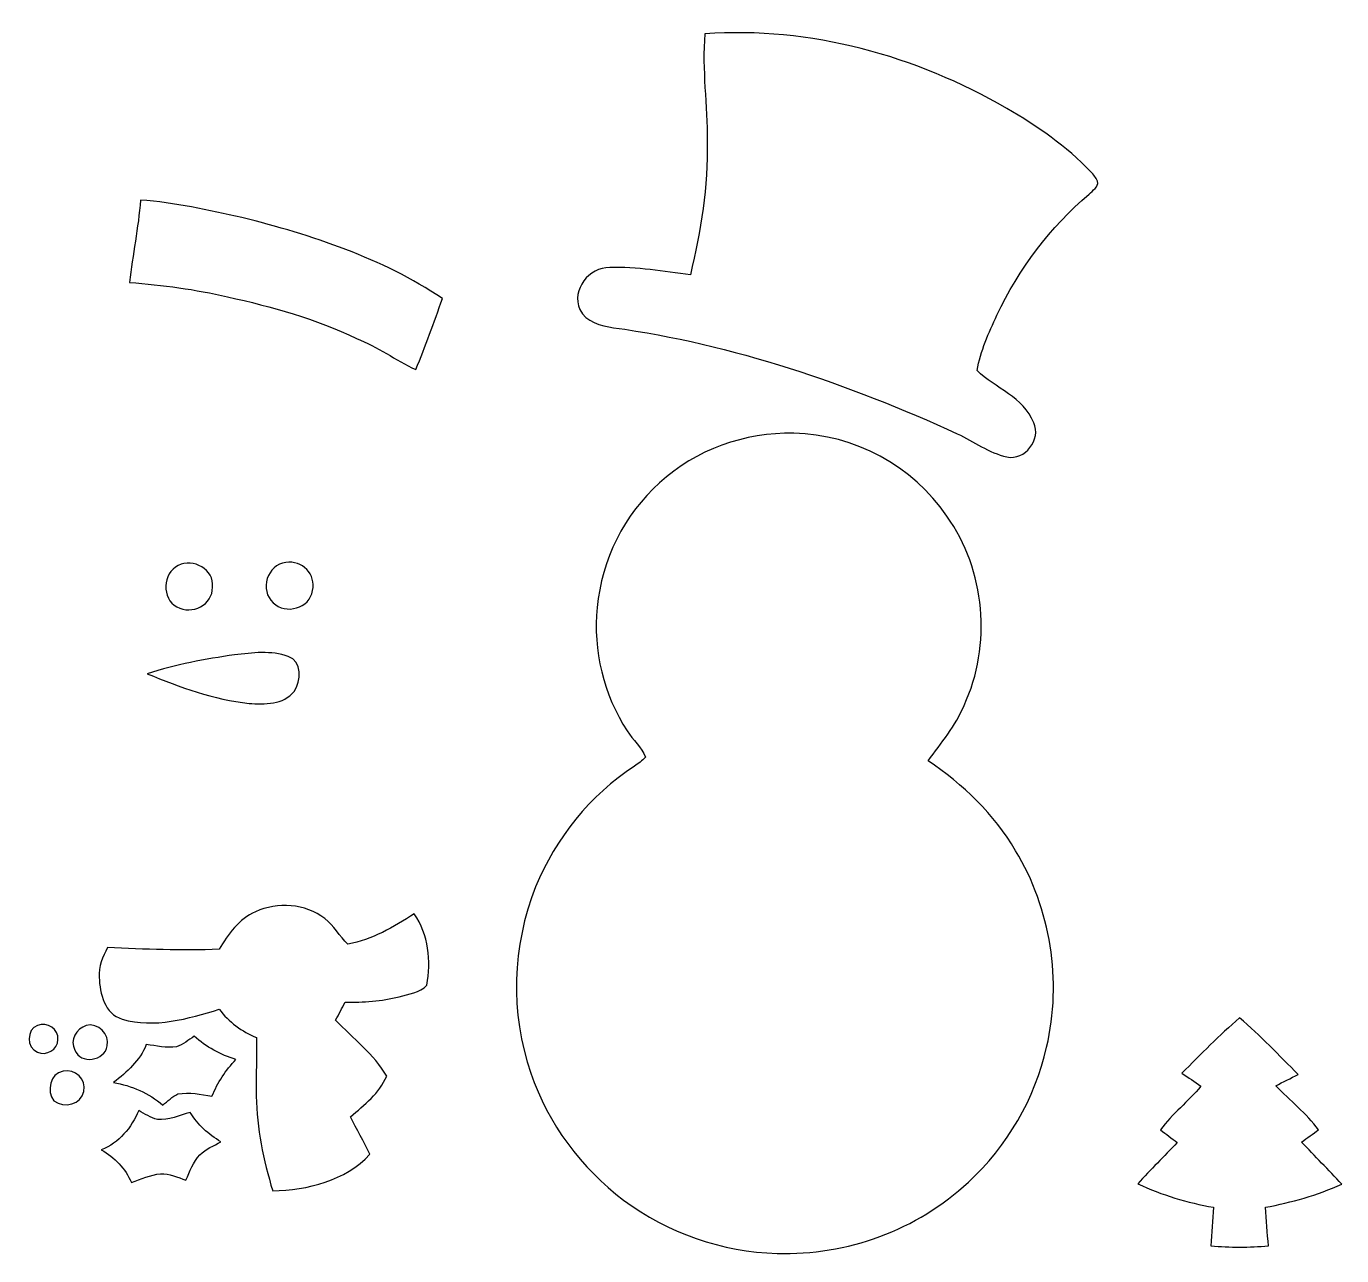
# Model space of a CAD drawing. Header units: centimetres. Extents: x -7.1 to 7.1, y -6.6 to 6.6.
import ezdxf

# ---------------------------------------------------------------- set-up
doc = ezdxf.new("R2010")
doc.units = ezdxf.units.CM
doc.header["$MEASUREMENT"] = 0
doc.layers.add('Camada 1', color=7, linetype='Continuous')

msp = doc.modelspace()

# ---------------------------------------------------------------- linework, layer by layer
at = {"layer": 'Camada 1', "color": 241}
for points, knots in [([(0.2092, 6.55143), (1.34231, 6.63292), (2.48038, 6.31613), (3.45722, 5.75027), (3.45722, 5.75027), (3.78319, 5.55907), (4.09928, 5.34387), (4.36104, 5.06871), (4.36104, 5.06871), (4.3882, 5.03731), (4.41888, 5.00661), (4.43335, 4.96675), (4.43335, 4.96675), (4.44746, 4.9029), (4.37973, 4.86867), (4.3441, 4.82811), (4.3441, 4.82811), (3.92219, 4.47533), (3.5888, 4.02237), (3.35104, 3.52812), (3.35104, 3.52812), (3.26424, 3.33587), (3.17394, 3.14077), (3.1376, 2.93193), (3.1376, 2.93193), (3.3334, 2.74109), (3.63855, 2.64478), (3.7465, 2.36996), (3.7465, 2.36996), (3.83117, 2.19109), (3.6523, 1.96074), (3.45863, 2.00271), (3.45863, 2.00271), (3.2639, 2.04435), (3.10303, 2.16992), (2.92522, 2.25212), (2.92522, 2.25212), (1.74907, 2.78765), (0.51257, 3.21627), (-0.77223, 3.39231), (-0.77223, 3.39231), (-0.9084, 3.411), (-1.06927, 3.45263), (-1.13312, 3.58846), (-1.13312, 3.58846), (-1.22872, 3.80118), (-1.03716, 4.04424), (-0.81385, 4.03859), (-0.81385, 4.03859), (-0.5221, 4.05129), (-0.23424, 3.99204), (0.05432, 3.96134), (0.05432, 3.96134), (0.16615, 4.43123), (0.24518, 4.91277), (0.23529, 5.3975), (0.23529, 5.3975), (0.23529, 5.78238), (0.17921, 6.1662), (0.2092, 6.55143)], [0, 0, 0, 0, 0.0625, 0.0625, 0.0625, 0.0625, 0.125, 0.125, 0.125, 0.125, 0.1875, 0.1875, 0.1875, 0.1875, 0.25, 0.25, 0.25, 0.25, 0.3125, 0.3125, 0.3125, 0.3125, 0.375, 0.375, 0.375, 0.375, 0.4375, 0.4375, 0.4375, 0.4375, 0.5, 0.5, 0.5, 0.5, 0.5625, 0.5625, 0.5625, 0.5625, 0.625, 0.625, 0.625, 0.625, 0.6875, 0.6875, 0.6875, 0.6875, 0.75, 0.75, 0.75, 0.75, 0.8125, 0.8125, 0.8125, 0.8125, 0.875, 0.875, 0.875, 0.875, 1, 1, 1, 1]), ([(-5.85964, 4.76496), (-5.49134, 4.73709), (-5.12974, 4.65596), (-4.76956, 4.57694), (-4.76956, 4.57694), (-4.01742, 4.38608), (-3.26214, 4.14267), (-2.61301, 3.70592), (-2.61301, 3.70592), (-2.70228, 3.44874), (-2.794, 3.19229), (-2.90018, 2.94145), (-2.90018, 2.94145), (-3.11572, 3.04658), (-3.31399, 3.18452), (-3.53589, 3.27695), (-3.53589, 3.27695), (-3.97581, 3.48862), (-4.44923, 3.61667), (-4.92337, 3.72463), (-4.92337, 3.72463), (-5.26979, 3.80434), (-5.62292, 3.85092), (-5.97712, 3.87984), (-5.97712, 3.87984), (-5.94395, 4.17583), (-5.88327, 4.46792), (-5.85964, 4.76496)], [0, 0, 0, 0, 0.125, 0.125, 0.125, 0.125, 0.25, 0.25, 0.25, 0.25, 0.375, 0.375, 0.375, 0.375, 0.5, 0.5, 0.5, 0.5, 0.625, 0.625, 0.625, 0.625, 0.75, 0.75, 0.75, 0.75, 1, 1, 1, 1]), ([(-0.27622, 1.72332), (0.109, 2.08209), (0.6424, 2.26694), (1.16592, 2.25672), (1.16592, 2.25672), (1.81504, 2.24437), (2.44827, 1.9057), (2.81199, 1.36666), (2.81199, 1.36666), (3.22896, 0.78422), (3.29812, -0.0201), (2.99826, -0.66886), (2.99826, -0.66886), (2.90547, -0.889), (2.75166, -1.07385), (2.61055, -1.264), (2.61055, -1.264), (2.98591, -1.5187), (3.32176, -1.83868), (3.55247, -2.23202), (3.55247, -2.23202), (3.92994, -2.85855), (4.05377, -3.63078), (3.8862, -4.3434), (3.8862, -4.3434), (3.76132, -4.89761), (3.4618, -5.41055), (3.04375, -5.79508), (3.04375, -5.79508), (2.4966, -6.31084), (1.73637, -6.58671), (0.98672, -6.56166), (0.98672, -6.56166), (0.39475, -6.5479), (-0.18767, -6.34047), (-0.66392, -5.99086), (-0.66392, -5.99086), (-1.11794, -5.64409), (-1.48096, -5.16784), (-1.66051, -4.6228), (-1.66051, -4.6228), (-1.88841, -3.97862), (-1.86055, -3.25437), (-1.61183, -2.62042), (-1.61183, -2.62042), (-1.39206, -2.09832), (-1.02588, -1.63264), (-0.54821, -1.32396), (-0.54821, -1.32396), (-0.50623, -1.29433), (-0.46389, -1.26471), (-0.42862, -1.22695), (-0.42862, -1.22695), (-0.46989, -1.11865), (-0.56479, -1.0421), (-0.62512, -0.94438), (-0.62512, -0.94438), (-0.87736, -0.55421), (-0.9973, -0.07796), (-0.94684, 0.38488), (-0.94684, 0.38488), (-0.90275, 0.89429), (-0.65899, 1.38394), (-0.27622, 1.72332)], [0, 0, 0, 0, 0.05882353, 0.05882353, 0.05882353, 0.05882353, 0.11764706, 0.11764706, 0.11764706, 0.11764706, 0.17647059, 0.17647059, 0.17647059, 0.17647059, 0.23529412, 0.23529412, 0.23529412, 0.23529412, 0.29411765, 0.29411765, 0.29411765, 0.29411765, 0.35294118, 0.35294118, 0.35294118, 0.35294118, 0.41176471, 0.41176471, 0.41176471, 0.41176471, 0.47058824, 0.47058824, 0.47058824, 0.47058824, 0.52941176, 0.52941176, 0.52941176, 0.52941176, 0.58823529, 0.58823529, 0.58823529, 0.58823529, 0.64705882, 0.64705882, 0.64705882, 0.64705882, 0.70588235, 0.70588235, 0.70588235, 0.70588235, 0.76470588, 0.76470588, 0.76470588, 0.76470588, 0.82352941, 0.82352941, 0.82352941, 0.82352941, 0.88235294, 0.88235294, 0.88235294, 0.88235294, 1, 1, 1, 1]), ([(-5.45535, 0.83643), (-5.29519, 0.91792), (-5.0627, 0.79269), (-5.08706, 0.60184), (-5.08706, 0.60184), (-5.07824, 0.41063), (-5.31142, 0.29951), (-5.4677, 0.38946), (-5.4677, 0.38946), (-5.63633, 0.4773), (-5.62081, 0.75388), (-5.45535, 0.83643)], [0, 0, 0, 0, 0.25, 0.25, 0.25, 0.25, 0.5, 0.5, 0.5, 0.5, 1, 1, 1, 1]), ([(-4.29541, 0.86606), (-4.12574, 0.89923), (-3.96521, 0.73589), (-4.01072, 0.5662), (-4.01072, 0.5662), (-4.03436, 0.37394), (-4.30176, 0.30161), (-4.4323, 0.43461), (-4.4323, 0.43461), (-4.58223, 0.56373), (-4.49791, 0.85195), (-4.29541, 0.86606)], [0, 0, 0, 0, 0.25, 0.25, 0.25, 0.25, 0.5, 0.5, 0.5, 0.5, 1, 1, 1, 1]), ([(-4.84786, -0.12559), (-4.65737, -0.10371), (-4.45593, -0.07691), (-4.27073, -0.14286), (-4.27073, -0.14286), (-4.11551, -0.19473), (-4.13244, -0.40781), (-4.20863, -0.51964), (-4.20863, -0.51964), (-4.32187, -0.66286), (-4.5272, -0.65829), (-4.69265, -0.64876), (-4.69265, -0.64876), (-5.07223, -0.60607), (-5.4356, -0.47378), (-5.78696, -0.32914), (-5.78696, -0.32914), (-5.48216, -0.22895), (-5.16502, -0.17144), (-4.84786, -0.12559)], [0, 0, 0, 0, 0.16666667, 0.16666667, 0.16666667, 0.16666667, 0.33333333, 0.33333333, 0.33333333, 0.33333333, 0.5, 0.5, 0.5, 0.5, 0.66666667, 0.66666667, 0.66666667, 0.66666667, 1, 1, 1, 1]), ([(-4.6235, -2.88748), (-4.38608, -2.782), (-4.08657, -2.79752), (-3.87914, -2.96192), (-3.87914, -2.96192), (-3.77825, -3.03635), (-3.72004, -3.15136), (-3.63007, -3.23639), (-3.63007, -3.23639), (-3.36902, -3.19088), (-3.13584, -3.05257), (-2.91606, -2.91112), (-2.91606, -2.91112), (-2.76331, -3.13407), (-2.73085, -3.4177), (-2.78058, -3.67841), (-2.78058, -3.67841), (-2.85362, -3.76132), (-2.97673, -3.77155), (-3.07728, -3.80259), (-3.07728, -3.80259), (-3.26743, -3.85022), (-3.46357, -3.86432), (-3.65901, -3.8615), (-3.65901, -3.8615), (-3.69322, -3.92535), (-3.72745, -3.98955), (-3.76132, -4.05411), (-3.76132, -4.05411), (-3.57575, -4.25062), (-3.34785, -4.41888), (-3.21239, -4.65596), (-3.21239, -4.65596), (-3.2893, -4.84011), (-3.45546, -4.96393), (-3.59974, -5.0934), (-3.59974, -5.0934), (-3.53871, -5.23168), (-3.45475, -5.35834), (-3.39407, -5.49663), (-3.39407, -5.49663), (-3.65371, -5.78061), (-4.06471, -5.88291), (-4.4383, -5.88892), (-4.4383, -5.88892), (-4.53848, -5.55837), (-4.60903, -5.21616), (-4.61432, -4.86974), (-4.61432, -4.86974), (-4.61751, -4.66019), (-4.61115, -4.45065), (-4.61081, -4.24074), (-4.61081, -4.24074), (-4.77026, -4.17759), (-4.90996, -4.07458), (-5.01332, -3.93734), (-5.01332, -3.93734), (-5.34775, -4.03684), (-5.71005, -4.14619), (-6.05649, -4.04318), (-6.05649, -4.04318), (-6.24699, -3.98533), (-6.29813, -3.76836), (-6.30449, -3.59339), (-6.30449, -3.59339), (-6.31789, -3.47802), (-6.26285, -3.37326), (-6.21488, -3.27306), (-6.21488, -3.27306), (-5.81518, -3.29423), (-5.41443, -3.30588), (-5.01438, -3.29211), (-5.01438, -3.29211), (-4.91701, -3.1309), (-4.80306, -2.96438), (-4.6235, -2.88748)], [0, 0, 0, 0, 0.05, 0.05, 0.05, 0.05, 0.1, 0.1, 0.1, 0.1, 0.15, 0.15, 0.15, 0.15, 0.2, 0.2, 0.2, 0.2, 0.25, 0.25, 0.25, 0.25, 0.3, 0.3, 0.3, 0.3, 0.35, 0.35, 0.35, 0.35, 0.4, 0.4, 0.4, 0.4, 0.45, 0.45, 0.45, 0.45, 0.5, 0.5, 0.5, 0.5, 0.55, 0.55, 0.55, 0.55, 0.6, 0.6, 0.6, 0.6, 0.65, 0.65, 0.65, 0.65, 0.7, 0.7, 0.7, 0.7, 0.75, 0.75, 0.75, 0.75, 0.8, 0.8, 0.8, 0.8, 0.85, 0.85, 0.85, 0.85, 0.9, 0.9, 0.9, 0.9, 1, 1, 1, 1]), ([(-6.9663, -4.1102), (-6.86469, -4.06964), (-6.73664, -4.14972), (-6.74933, -4.26366), (-6.74933, -4.26366), (-6.74616, -4.37161), (-6.87563, -4.44253), (-6.96911, -4.39807), (-6.96911, -4.39807), (-7.08837, -4.35434), (-7.08695, -4.15183), (-6.9663, -4.1102)], [0, 0, 0, 0, 0.25, 0.25, 0.25, 0.25, 0.5, 0.5, 0.5, 0.5, 1, 1, 1, 1]), ([(-6.44348, -4.1102), (-6.31754, -4.07916), (-6.19019, -4.20475), (-6.21805, -4.33139), (-6.21805, -4.33139), (-6.24204, -4.49121), (-6.50804, -4.53495), (-6.5659, -4.37549), (-6.5659, -4.37549), (-6.62622, -4.27002), (-6.54649, -4.14725), (-6.44348, -4.1102)], [0, 0, 0, 0, 0.25, 0.25, 0.25, 0.25, 0.5, 0.5, 0.5, 0.5, 1, 1, 1, 1]), ([(5.34141, -4.62244), (5.54601, -4.42348), (5.7418, -4.21286), (5.96159, -4.03083), (5.96159, -4.03083), (6.18525, -4.21745), (6.38457, -4.43335), (6.592, -4.63832), (6.592, -4.63832), (6.51121, -4.67924), (6.43008, -4.71874), (6.34929, -4.75967), (6.34929, -4.75967), (6.50558, -4.91525), (6.67702, -5.05636), (6.81143, -5.23275), (6.81143, -5.23275), (6.75004, -5.27649), (6.68867, -5.32058), (6.62763, -5.36434), (6.62763, -5.36434), (6.76875, -5.5178), (6.91902, -5.66242), (7.05943, -5.81625), (7.05943, -5.81625), (6.79874, -5.9376), (6.51968, -6.01239), (6.23817, -6.06672), (6.23817, -6.06672), (6.24804, -6.20465), (6.25897, -6.34259), (6.27167, -6.48053), (6.27167, -6.48053), (6.06531, -6.49922), (5.85786, -6.49887), (5.65185, -6.48053), (5.65185, -6.48053), (5.66384, -6.34259), (5.67302, -6.20465), (5.68006, -6.06636), (5.68006, -6.06636), (5.39996, -6.01591), (5.12514, -5.93548), (4.86728, -5.81447), (4.86728, -5.81447), (5.00203, -5.66032), (5.1502, -5.51921), (5.2899, -5.36963), (5.2899, -5.36963), (5.23027, -5.32448), (5.17065, -5.27931), (5.11104, -5.23416), (5.11104, -5.23416), (5.23628, -5.05919), (5.40914, -4.92865), (5.54601, -4.76462), (5.54601, -4.76462), (5.47828, -4.71628), (5.40843, -4.67113), (5.34141, -4.62244)], [0, 0, 0, 0, 0.0625, 0.0625, 0.0625, 0.0625, 0.125, 0.125, 0.125, 0.125, 0.1875, 0.1875, 0.1875, 0.1875, 0.25, 0.25, 0.25, 0.25, 0.3125, 0.3125, 0.3125, 0.3125, 0.375, 0.375, 0.375, 0.375, 0.4375, 0.4375, 0.4375, 0.4375, 0.5, 0.5, 0.5, 0.5, 0.5625, 0.5625, 0.5625, 0.5625, 0.625, 0.625, 0.625, 0.625, 0.6875, 0.6875, 0.6875, 0.6875, 0.75, 0.75, 0.75, 0.75, 0.8125, 0.8125, 0.8125, 0.8125, 0.875, 0.875, 0.875, 0.875, 1, 1, 1, 1]), ([(-5.47158, -4.34021), (-5.40244, -4.31482), (-5.34387, -4.26826), (-5.28319, -4.22768), (-5.28319, -4.22768), (-5.15267, -4.34162), (-4.99957, -4.4263), (-4.8341, -4.47815), (-4.8341, -4.47815), (-4.94417, -4.59176), (-5.03061, -4.72546), (-5.09128, -4.87186), (-5.09128, -4.87186), (-5.21194, -4.85386), (-5.33541, -4.82423), (-5.45711, -4.84786), (-5.45711, -4.84786), (-5.5185, -4.87715), (-5.5686, -4.92478), (-5.62115, -4.9671), (-5.62115, -4.9671), (-5.77108, -4.83763), (-5.95524, -4.75826), (-6.14961, -4.72369), (-6.14961, -4.72369), (-6.00638, -4.61327), (-5.86705, -4.48804), (-5.7979, -4.31623), (-5.7979, -4.31623), (-5.68995, -4.32893), (-5.58058, -4.35715), (-5.47158, -4.34021)], [0, 0, 0, 0, 0.11111111, 0.11111111, 0.11111111, 0.11111111, 0.22222222, 0.22222222, 0.22222222, 0.22222222, 0.33333333, 0.33333333, 0.33333333, 0.33333333, 0.44444444, 0.44444444, 0.44444444, 0.44444444, 0.55555556, 0.55555556, 0.55555556, 0.55555556, 0.66666667, 0.66666667, 0.66666667, 0.66666667, 0.77777778, 0.77777778, 0.77777778, 0.77777778, 1, 1, 1, 1]), ([(-6.6922, -4.60375), (-6.56731, -4.57446), (-6.43607, -4.69018), (-6.4703, -4.81999), (-6.4703, -4.81999), (-6.49286, -4.96569), (-6.68443, -5.00167), (-6.79062, -4.92159), (-6.79062, -4.92159), (-6.8728, -4.81999), (-6.83612, -4.62455), (-6.6922, -4.60375)], [0, 0, 0, 0, 0.25, 0.25, 0.25, 0.25, 0.5, 0.5, 0.5, 0.5, 1, 1, 1, 1]), ([(-5.8794, -5.02567), (-5.81483, -5.06201), (-5.75168, -5.10399), (-5.67867, -5.12234), (-5.67867, -5.12234), (-5.55625, -5.12903), (-5.44018, -5.08), (-5.32482, -5.04577), (-5.32482, -5.04577), (-5.24686, -5.18054), (-5.12833, -5.28319), (-4.99533, -5.36187), (-4.99533, -5.36187), (-5.07293, -5.40419), (-5.15584, -5.44125), (-5.22111, -5.50262), (-5.22111, -5.50262), (-5.29449, -5.57883), (-5.32906, -5.68147), (-5.37209, -5.77603), (-5.37209, -5.77603), (-5.46028, -5.74498), (-5.54884, -5.70052), (-5.64444, -5.70547), (-5.64444, -5.70547), (-5.75344, -5.71746), (-5.8547, -5.76367), (-5.95736, -5.80002), (-5.95736, -5.80002), (-6.02297, -5.64832), (-6.14045, -5.5312), (-6.28156, -5.44865), (-6.28156, -5.44865), (-6.09141, -5.37174), (-5.95665, -5.21194), (-5.8794, -5.02567)], [0, 0, 0, 0, 0.1, 0.1, 0.1, 0.1, 0.2, 0.2, 0.2, 0.2, 0.3, 0.3, 0.3, 0.3, 0.4, 0.4, 0.4, 0.4, 0.5, 0.5, 0.5, 0.5, 0.6, 0.6, 0.6, 0.6, 0.7, 0.7, 0.7, 0.7, 0.8, 0.8, 0.8, 0.8, 1, 1, 1, 1])]:
    msp.add_open_spline(points, degree=3, knots=knots, dxfattribs=at)

doc.saveas('drawing.dxf')
